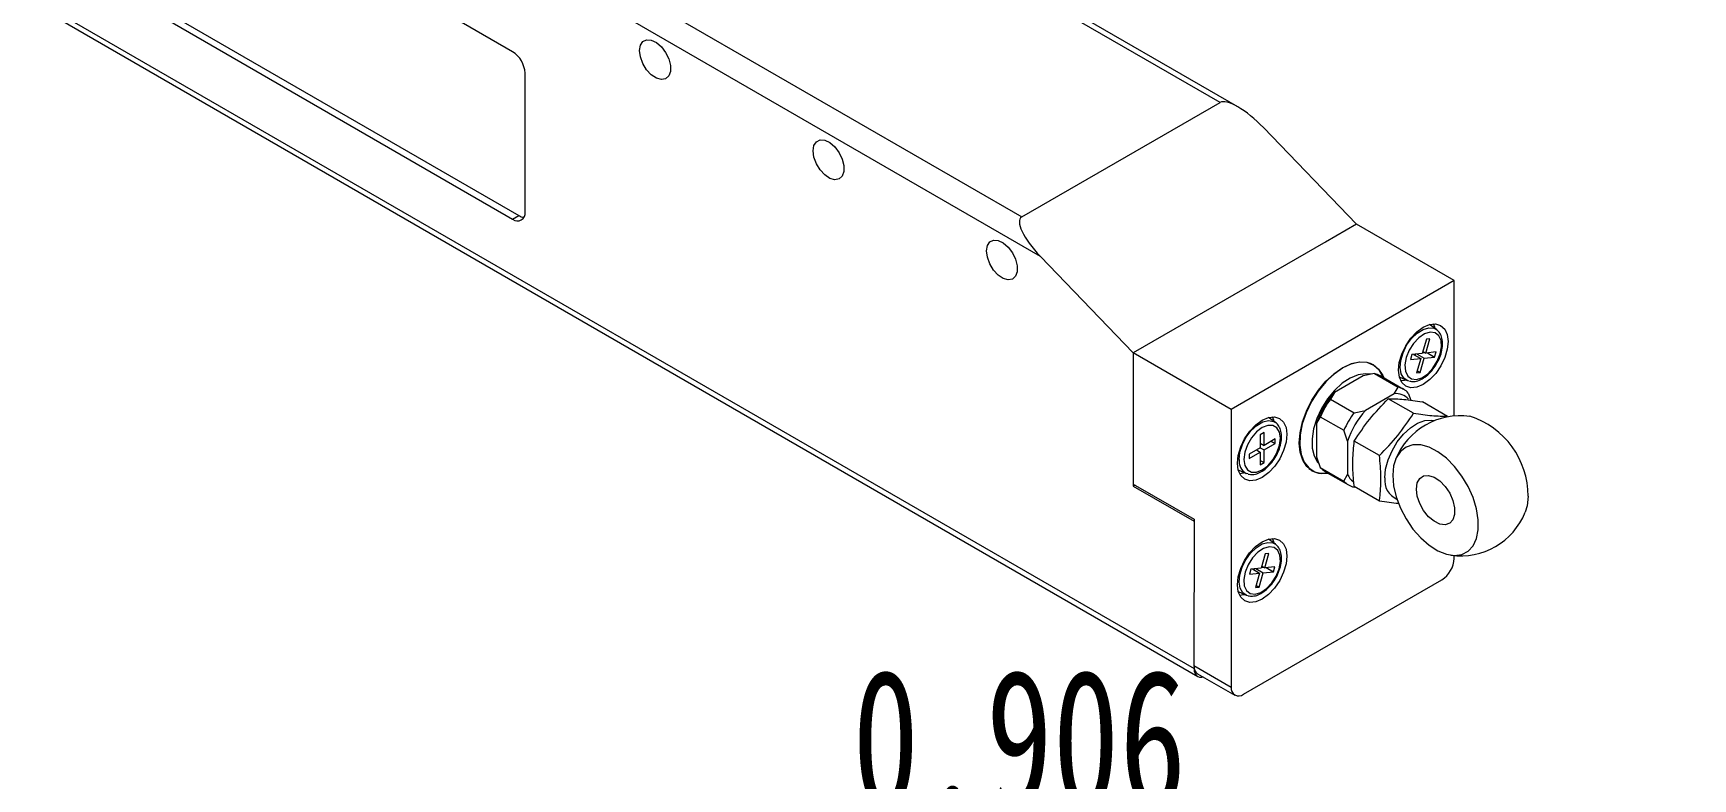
# Paper-space layout '시트1-ENG' of a CAD drawing. Header units: inches. Extents: x 0.2 to 16.3, y 0.2 to 11.5.
# Drawn here: x 11.932 to 13.797, y 9.086 to 9.923 of the extents above; entities that cross this region are included whole.
import ezdxf

# ---------------------------------------------------------------- set-up
doc = ezdxf.new("R2010")
doc.units = ezdxf.units.IN
doc.header["$MEASUREMENT"] = 0
doc.linetypes.add('CENTERX2', pattern=[0.8, 0.5, -0.1, 0.1, -0.1])
doc.layers.add('CENTER_LINE', color=7, linetype='CENTERX2')
doc.styles.add('SLDTEXTSTYLE0', font='TXT', dxfattribs={"width": 0.7})
doc.dimstyles.new('SLDDIMSTYLE4', dxfattribs={"dimtxt": 0.15748, "dimasz": 0.13, "dimexe": 0, "dimexo": 0.0625, "dimgap": 0.03937, "dimtad": 1, "dimdec": 3, "dimrnd": 1e-09, "dimdsep": 46, "dimtxsty": 'SLDTEXTSTYLE0', "dimsah": 1, "dimcen": 0.09, "dimadec": 0, "dimazin": 2, "dimtfac": 1, "dimtdec": 3, "dimtmove": 0, "dimatfit": 0, "dimfxl": 1, "dimfrac": 2, "dimtolj": 1, "dimtzin": 12, "dimarcsym": 0})

# ---------------------------------------------------------------- blocks, each defined once
blk = doc.blocks.new('_D_57')
at = {"layer": 'CENTER_LINE'}
for p, q in [((12.6415, 8.507), (12.6415, 9.0448)), ((13.547, 8.507), (13.547, 9.0448)), ((12.6415, 9.0054), (12.3915, 9.0054)), ((12.6415, 9.0054), (13.547, 9.0054)), ((13.547, 9.0054), (13.797, 9.0054))]:
    blk.add_line(p, q, dxfattribs=at)
for points in [[(12.6415, 9.0054), (12.5115, 9.0254), (12.5115, 8.9854)], [(13.547, 9.0054), (13.677, 8.9854), (13.677, 9.0254)]]:
    blk.add_solid(points, dxfattribs=at)
at = {"layer": 'CENTER_LINE', "insert": (12.8528, 9.2084), "char_height": 0.15748, "attachment_point": 1, "style": 'SLDTEXTSTYLE0'}
blk.add_mtext('0.906', dxfattribs=at)

psp = doc.layouts.new('시트1-ENG')

# ---------------------------------------------------------------- linework, layer by layer
at = {"color": 7, "linetype": 'Continuous', "lineweight": 18}
for p, q in [((12.471, 9.9023), (12.0576, 10.1409)), ((13.2658, 9.8453), (12.7703, 10.1313)), ((13.2859, 9.8403), (12.7802, 10.1323)), ((12.5476, 10.0027), (13.0431, 9.7167)), ((13.064, 9.6725), (12.5337, 9.9786)), ((11.9324, 9.9625), (13.2366, 9.2096)), ((11.9364, 9.9535), (13.2407, 9.2006)), ((12.0576, 9.9529), (12.471, 9.7142)), ((12.0646, 9.9569), (12.478, 9.7182)), ((12.485, 9.7223), (12.485, 9.8782)), ((13.0431, 9.7167), (13.2658, 9.8453)), ((13.3146, 9.8171), (13.419, 9.7086)), ((12.471, 9.7142), (12.478, 9.7182)), ((13.419, 9.7086), (13.1684, 9.5641)), ((13.419, 9.7086), (13.3842, 9.6886)), ((13.419, 9.7086), (13.419, 9.7086)), ((13.5289, 9.6452), (13.419, 9.7086)), ((13.1684, 9.564), (13.064, 9.6725)), ((13.5289, 9.6452), (13.2784, 9.5006)), ((13.5289, 9.4933), (13.5289, 9.6452)), ((13.5091, 9.5902), (13.5012, 9.596)), ((13.4976, 9.5794), (13.4929, 9.5634)), ((13.4936, 9.5658), (13.497, 9.5638)), ((13.497, 9.5638), (13.5016, 9.5798)), ((13.5016, 9.5798), (13.4976, 9.5794)), ((13.2784, 9.5006), (13.1684, 9.5641)), ((13.1684, 9.5641), (13.1684, 9.4167)), ((13.1684, 9.564), (13.1684, 9.4997)), ((13.1684, 9.564), (13.1684, 9.564)), ((13.4379, 9.5505), (13.4342, 9.5526)), ((13.4814, 9.5621), (13.4798, 9.5565)), ((13.4798, 9.5565), (13.4913, 9.5577)), ((13.4929, 9.5634), (13.4814, 9.5621)), ((13.4833, 9.5623), (13.4913, 9.5577)), ((13.4853, 9.5612), (13.4857, 9.5626)), ((13.4913, 9.5577), (13.4866, 9.5417)), ((13.4874, 9.5628), (13.4953, 9.5582)), ((13.4907, 9.5422), (13.4953, 9.5582)), ((13.4932, 9.5644), (13.4956, 9.5646)), ((13.4953, 9.5582), (13.5068, 9.5594)), ((13.5085, 9.5651), (13.497, 9.5638)), ((13.4989, 9.564), (13.5068, 9.5594)), ((13.5068, 9.5594), (13.5085, 9.5651)), ((13.4267, 9.5383), (13.3943, 9.5195)), ((13.4395, 9.5408), (13.4267, 9.5383)), ((13.4395, 9.5408), (13.4659, 9.5255)), ((13.4721, 9.5231), (13.4457, 9.5384)), ((13.4672, 9.537), (13.4761, 9.5331)), ((13.4866, 9.5417), (13.4907, 9.5422)), ((13.4873, 9.5441), (13.4907, 9.5422)), ((13.3943, 9.5195), (13.3899, 9.5122)), ((13.3899, 9.5122), (13.4164, 9.4969)), ((13.4616, 9.5182), (13.4291, 9.4994)), ((13.4833, 9.4963), (13.4549, 9.5126)), ((13.4616, 9.5182), (13.4659, 9.5255)), ((13.4773, 9.5189), (13.4801, 9.5109)), ((13.2784, 9.5006), (13.2783, 9.1887)), ((13.3281, 9.4858), (13.3203, 9.4916)), ((13.3785, 9.4924), (13.3743, 9.485)), ((13.3785, 9.4924), (13.405, 9.4771)), ((13.4164, 9.4969), (13.4291, 9.4994)), ((13.5215, 9.4928), (13.4932, 9.5092)), ((13.3154, 9.4745), (13.311, 9.472)), ((13.3154, 9.4602), (13.3154, 9.4745)), ((13.3743, 9.485), (13.3743, 9.4475)), ((13.4091, 9.4649), (13.405, 9.4771)), ((13.311, 9.4576), (13.2986, 9.4505)), ((13.3066, 9.4551), (13.311, 9.4526)), ((13.311, 9.472), (13.311, 9.4576)), ((13.311, 9.4627), (13.3154, 9.4602)), ((13.311, 9.4576), (13.3154, 9.4551)), ((13.3278, 9.4674), (13.3154, 9.4602)), ((13.3154, 9.4551), (13.3278, 9.4623)), ((13.3154, 9.4408), (13.3154, 9.4551)), ((13.3234, 9.4648), (13.3278, 9.4623)), ((13.3278, 9.4623), (13.3278, 9.4674)), ((13.4091, 9.4649), (13.4091, 9.4274)), ((13.445, 9.4487), (13.4166, 9.465)), ((13.2986, 9.4454), (13.311, 9.4526)), ((13.2986, 9.4505), (13.2986, 9.4454)), ((13.311, 9.4526), (13.311, 9.4382)), ((13.311, 9.4433), (13.3154, 9.4408)), ((13.311, 9.4382), (13.3154, 9.4408)), ((13.3743, 9.4475), (13.3785, 9.4352)), ((13.3785, 9.4352), (13.405, 9.42)), ((13.1684, 9.4167), (13.1684, 9.4145)), ((13.1684, 9.4167), (13.2366, 9.3773)), ((13.2863, 9.4326), (13.2952, 9.4287)), ((13.3657, 9.434), (13.3694, 9.4319)), ((13.3837, 9.431), (13.4101, 9.4157)), ((13.405, 9.42), (13.4091, 9.4274)), ((13.1703, 9.4156), (13.1684, 9.4145)), ((13.1684, 9.4145), (13.2366, 9.3752)), ((13.4174, 9.4135), (13.4164, 9.4134)), ((13.445, 9.3976), (13.4166, 9.414)), ((13.2366, 9.3773), (13.2365, 9.2128)), ((13.3281, 9.3492), (13.3202, 9.3549)), ((13.3167, 9.3384), (13.3119, 9.3224)), ((13.3122, 9.3232), (13.3148, 9.3235)), ((13.3126, 9.3247), (13.316, 9.3228)), ((13.316, 9.3228), (13.3207, 9.3388)), ((13.3275, 9.3239), (13.316, 9.3228)), ((13.3207, 9.3388), (13.3167, 9.3384)), ((13.3258, 9.3183), (13.3275, 9.3239)), ((13.5288, 9.3333), (13.5288, 9.3364)), ((13.2922, 9.1807), (13.5149, 9.3092)), ((13.3005, 9.3212), (13.2988, 9.3156)), ((13.2988, 9.3156), (13.3103, 9.3167)), ((13.3119, 9.3224), (13.3005, 9.3212)), ((13.3022, 9.3214), (13.3103, 9.3167)), ((13.3043, 9.3202), (13.3047, 9.3216)), ((13.3103, 9.3167), (13.3055, 9.3007)), ((13.3062, 9.3218), (13.3143, 9.3171)), ((13.3096, 9.3011), (13.3143, 9.3171)), ((13.3143, 9.3171), (13.3258, 9.3183)), ((13.3177, 9.3229), (13.3258, 9.3183)), ((13.2862, 9.296), (13.2951, 9.2921)), ((13.3055, 9.3007), (13.3096, 9.3011)), ((13.3062, 9.3031), (13.3096, 9.3011)), ((13.2365, 9.2128), (13.2783, 9.1887)), ((13.2366, 9.2112), (13.2366, 9.2096)), ((13.2406, 9.2038), (13.2824, 9.1797))]:
    psp.add_line(p, q, dxfattribs=at)
at = {"color": 7, "linetype": 'Continuous', "lineweight": 18, "flags": 128}
for points in [[(12.6137, 9.9035), (12.6147, 9.9095), (12.6174, 9.9137), (12.6216, 9.9158), (12.6268, 9.9154), (12.6326, 9.9127), (12.6381, 9.9078), (12.6429, 9.9014), (12.6464, 9.8942), (12.6483, 9.8869), (12.6483, 9.8802), (12.6464, 9.8751), (12.6429, 9.8719), (12.6381, 9.871), (12.6326, 9.8726), (12.6268, 9.8764), (12.6216, 9.8821), (12.6174, 9.889), (12.6147, 9.8964), (12.6137, 9.9035)], [(12.8086, 9.791), (12.8095, 9.797), (12.8123, 9.8012), (12.8165, 9.8033), (12.8217, 9.8029), (12.8274, 9.8002), (12.833, 9.7953), (12.8378, 9.7889), (12.8413, 9.7817), (12.8432, 9.7744), (12.8432, 9.7677), (12.8413, 9.7626), (12.8378, 9.7594), (12.833, 9.7585), (12.8274, 9.7601), (12.8217, 9.7639), (12.8165, 9.7696), (12.8123, 9.7765), (12.8095, 9.7839), (12.8086, 9.791)], [(13.0035, 9.6785), (13.0044, 9.6845), (13.0071, 9.6887), (13.0113, 9.6908), (13.0166, 9.6904), (13.0223, 9.6877), (13.0279, 9.6828), (13.0326, 9.6764), (13.0362, 9.6692), (13.038, 9.6619), (13.038, 9.6552), (13.0362, 9.6501), (13.0326, 9.6469), (13.0279, 9.646), (13.0223, 9.6476), (13.0166, 9.6515), (13.0113, 9.6571), (13.0071, 9.664), (13.0044, 9.6714), (13.0035, 9.6785)], [(13.494, 9.5929), (13.5012, 9.596), (13.508, 9.5967), (13.5137, 9.5949), (13.5182, 9.5908), (13.521, 9.5847), (13.522, 9.577), (13.521, 9.5681), (13.5183, 9.5588), (13.5139, 9.5495), (13.5081, 9.5411), (13.5014, 9.534), (13.4942, 9.5287), (13.487, 9.5256), (13.4803, 9.5249), (13.4745, 9.5266), (13.4701, 9.5307), (13.4673, 9.5368), (13.4663, 9.5446), (13.4672, 9.5534), (13.47, 9.5628), (13.4744, 9.572), (13.4801, 9.5805), (13.4868, 9.5876), (13.494, 9.5929)], [(13.5018, 9.5873), (13.4956, 9.5853), (13.4891, 9.581), (13.4832, 9.5746), (13.4784, 9.567), (13.475, 9.5587), (13.4736, 9.5506), (13.4741, 9.5435), (13.4767, 9.5381), (13.4809, 9.5349), (13.4864, 9.5343), (13.4927, 9.5362), (13.4991, 9.5406), (13.505, 9.5469), (13.5099, 9.5546), (13.5132, 9.5629), (13.5147, 9.571), (13.5141, 9.5781), (13.5116, 9.5834), (13.5074, 9.5866), (13.5018, 9.5873)], [(13.5074, 9.5915), (13.5071, 9.5928), (13.5056, 9.5967)], [(13.3875, 9.4288), (13.3852, 9.4285), (13.3767, 9.4287), (13.3693, 9.4314), (13.3632, 9.4364), (13.3587, 9.4435), (13.3559, 9.4524), (13.3549, 9.4628), (13.3558, 9.4743), (13.3586, 9.4865), (13.363, 9.4988), (13.3691, 9.5108), (13.3764, 9.5221), (13.3848, 9.5322), (13.394, 9.5407), (13.4035, 9.5473)], [(13.4493, 9.5364), (13.449, 9.5369), (13.4447, 9.5446), (13.4387, 9.55), (13.4312, 9.5531), (13.4227, 9.5536), (13.4133, 9.5516), (13.4036, 9.5471), (13.3938, 9.5403), (13.3845, 9.5315), (13.3759, 9.521), (13.3685, 9.5093), (13.3625, 9.4969), (13.3582, 9.4843), (13.3558, 9.4719), (13.3553, 9.4603), (13.3568, 9.45), (13.3602, 9.4414), (13.3654, 9.4348), (13.3722, 9.4305), (13.3802, 9.4287), (13.3871, 9.4291)], [(13.4035, 9.5473), (13.413, 9.5518), (13.4221, 9.5539), (13.4306, 9.5536), (13.438, 9.5509), (13.444, 9.5459), (13.4486, 9.5388), (13.4497, 9.5361)], [(13.4351, 9.54), (13.4293, 9.5407), (13.4209, 9.5395), (13.412, 9.5358), (13.403, 9.5299), (13.3944, 9.5219), (13.3866, 9.5124), (13.3799, 9.5016), (13.3746, 9.4902), (13.371, 9.4787), (13.3693, 9.4675), (13.3695, 9.4572), (13.3716, 9.4484), (13.3755, 9.4414), (13.3768, 9.4399)], [(13.4688, 9.5329), (13.4731, 9.5336), (13.4742, 9.5339)], [(13.4781, 9.5324), (13.4771, 9.5327), (13.4761, 9.5331)], [(13.3131, 9.4885), (13.3203, 9.4916), (13.327, 9.4923), (13.3328, 9.4905), (13.3372, 9.4864), (13.34, 9.4803), (13.341, 9.4726), (13.3401, 9.4637), (13.3373, 9.4544), (13.3329, 9.4451), (13.3272, 9.4367), (13.3205, 9.4296), (13.3133, 9.4243), (13.3061, 9.4212), (13.2993, 9.4205), (13.2936, 9.4222), (13.2891, 9.4263), (13.2863, 9.4324), (13.2853, 9.4402), (13.2863, 9.449), (13.289, 9.4584), (13.2934, 9.4676), (13.2992, 9.4761), (13.3059, 9.4832), (13.3131, 9.4885)], [(13.3264, 9.4871), (13.3261, 9.4884), (13.3246, 9.4923)], [(13.2926, 9.4445), (13.2936, 9.4377), (13.2965, 9.4328), (13.3011, 9.4302), (13.3068, 9.4301), (13.3132, 9.4326), (13.3195, 9.4374), (13.3253, 9.4441), (13.3298, 9.452), (13.3328, 9.4603), (13.3338, 9.4683), (13.3328, 9.475), (13.3298, 9.48), (13.3253, 9.4826), (13.3195, 9.4827), (13.3132, 9.4802), (13.3068, 9.4753), (13.3011, 9.4686), (13.2965, 9.4607), (13.2936, 9.4524), (13.2926, 9.4445)], [(13.451, 9.4237), (13.4519, 9.4335), (13.4547, 9.4439), (13.4591, 9.4542), (13.465, 9.464), (13.472, 9.4727), (13.4797, 9.4799), (13.4878, 9.4851), (13.4958, 9.488), (13.5032, 9.4886), (13.5067, 9.488)], [(13.4598, 9.4266), (13.4608, 9.4148), (13.4637, 9.4024), (13.4685, 9.3898), (13.4748, 9.3776), (13.4825, 9.3662), (13.4913, 9.3562), (13.5007, 9.348), (13.5105, 9.3418), (13.5201, 9.3379), (13.5293, 9.3365), (13.5376, 9.3377), (13.5446, 9.3414), (13.5502, 9.3474), (13.554, 9.3555), (13.556, 9.3654), (13.556, 9.3767), (13.554, 9.3889), (13.5502, 9.4015), (13.5446, 9.4139), (13.5376, 9.4258), (13.5293, 9.4365), (13.5201, 9.4457), (13.5105, 9.453), (13.5007, 9.458), (13.4913, 9.4607), (13.4825, 9.4608), (13.4748, 9.4583), (13.4685, 9.4534), (13.4637, 9.4463), (13.4608, 9.4372), (13.4598, 9.4266)], [(13.2878, 9.4285), (13.2921, 9.4292), (13.2932, 9.4296)], [(13.297, 9.4281), (13.2953, 9.4286), (13.2952, 9.4287)], [(13.4865, 9.4112), (13.4874, 9.418), (13.4902, 9.4231), (13.4946, 9.426), (13.5002, 9.4265), (13.5064, 9.4245), (13.5128, 9.4203), (13.5188, 9.4141), (13.5239, 9.4066), (13.5275, 9.3984), (13.5294, 9.3902), (13.5294, 9.3827), (13.5275, 9.3767), (13.5239, 9.3727), (13.5188, 9.371), (13.5128, 9.3717), (13.5064, 9.3749), (13.5002, 9.3801), (13.4946, 9.3871), (13.4902, 9.395), (13.4874, 9.4033), (13.4865, 9.4112)], [(13.6119, 9.4031), (13.611, 9.3924), (13.6088, 9.385)], [(13.313, 9.3518), (13.3202, 9.3549), (13.327, 9.3556), (13.3327, 9.3539), (13.3372, 9.3498), (13.34, 9.3437), (13.341, 9.3359), (13.34, 9.3271), (13.3373, 9.3177), (13.3329, 9.3085), (13.3271, 9.3), (13.3204, 9.2929), (13.3132, 9.2876), (13.306, 9.2845), (13.2993, 9.2838), (13.2935, 9.2856), (13.2891, 9.2897), (13.2863, 9.2958), (13.2853, 9.3035), (13.2862, 9.3124), (13.289, 9.3218), (13.2934, 9.331), (13.2991, 9.3394), (13.3058, 9.3465), (13.313, 9.3518)], [(13.321, 9.3462), (13.3147, 9.3444), (13.3083, 9.3401), (13.3024, 9.3338), (13.2975, 9.3261), (13.2941, 9.3178), (13.2926, 9.3097), (13.2931, 9.3026), (13.2956, 9.2972), (13.2998, 9.2939), (13.3053, 9.2932), (13.3115, 9.2951), (13.318, 9.2994), (13.3239, 9.3057), (13.3288, 9.3134), (13.3322, 9.3216), (13.3337, 9.3297), (13.3331, 9.3369), (13.3307, 9.3423), (13.3265, 9.3455), (13.321, 9.3462)], [(13.3264, 9.3504), (13.3261, 9.3517), (13.3246, 9.3556)], [(13.2878, 9.2919), (13.2921, 9.2926), (13.2932, 9.2929)], [(13.297, 9.2914), (13.2959, 9.2917), (13.2951, 9.2921)], [(13.2366, 9.2096), (13.2369, 9.2066), (13.2377, 9.204), (13.239, 9.202), (13.2407, 9.2006), (13.2428, 9.1998), (13.2452, 9.1997), (13.2471, 9.2001)]]:
    psp.add_lwpolyline(points, dxfattribs=at)
at = {"color": 8, "linetype": 'Continuous', "lineweight": 18, "flags": 128}
for points in [[(13.4761, 9.5331), (13.4725, 9.5357), (13.4695, 9.5407), (13.4682, 9.5476), (13.4689, 9.5556), (13.4714, 9.5642), (13.4755, 9.5726), (13.4809, 9.5801), (13.4872, 9.5862), (13.4939, 9.5904), (13.5003, 9.5923)], [(13.5003, 9.5923), (13.5061, 9.5918), (13.5092, 9.5902)], [(13.2873, 9.4444), (13.2882, 9.4525), (13.291, 9.4611), (13.2953, 9.4694), (13.3009, 9.4768), (13.3073, 9.4826), (13.314, 9.4865), (13.3203, 9.488), (13.3259, 9.4871), (13.3281, 9.4859)], [(13.2951, 9.2921), (13.2914, 9.2947), (13.2884, 9.2999), (13.2872, 9.3067), (13.2879, 9.3148), (13.2905, 9.3233), (13.2947, 9.3317), (13.3001, 9.3393), (13.3064, 9.3453), (13.3131, 9.3495), (13.3195, 9.3513)], [(13.3195, 9.3513), (13.3252, 9.3507), (13.3282, 9.3491)]]:
    psp.add_lwpolyline(points, dxfattribs=at)
at = {"color": 7, "linetype": 'Continuous', "lineweight": 18}
for centre, radius, start, end in [((12.4547, 9.8768), 0.0303, 2.6055, 57.3945), ((12.4765, 9.7209), 0.0086, 230.7967, 9.214), ((12.4847, 9.7289), 0.0125, 237.8986, 265.7044), ((13.4351, 9.5199), 0.0213, 60.1234, 78.1783), ((13.4645, 9.456), 0.0947, 137.844, 162.156), ((13.4761, 9.4493), 0.1067, 143.8455, 156.1545), ((13.4633, 9.4983), 0.02, 43.9891, 95.0197), ((13.4616, 9.5049), 0.0211, 41.741, 78.2483), ((13.5025, 9.434), 0.1067, 143.8455, 156.1545), ((13.4993, 9.4359), 0.0947, 137.8436, 162.1564), ((13.5359, 9.4148), 0.0787, 82.2349, 157.7598), ((13.5181, 9.4035), 0.0938, 359.7707, 72.3856), ((13.3943, 9.4494), 0.0212, 221.7738, 239.9195), ((13.4207, 9.434), 0.0211, 221.741, 258.2483), ((13.4283, 9.4366), 0.0213, 205.6691, 233.0258), ((13.4736, 9.4207), 0.0228, 172.3703, 246.7915), ((13.5359, 9.4148), 0.0787, 262.2349, 337.7598), ((13.4986, 9.3347), 0.0303, 302.5942, 357.3833), ((13.2459, 9.2116), 0.00944, 172.7247, 235.937), ((13.2868, 9.1874), 0.0086, 170.7522, 309.1695)]:
    psp.add_arc(centre, radius, start, end, dxfattribs=at)
at = {"color": 8, "linetype": 'Continuous', "lineweight": 18}
psp.add_arc((13.3031, 9.4425), 0.0159, 173.3194, 240.2006, dxfattribs=at)
at = {"color": 7, "linetype": 'Continuous', "lineweight": 18}
for centre, start_param, end_param in [((13.3006, 9.8091), 1.485886, 3.056683), ((13.0779, 9.6805), 3.056683, 4.627479)]:
    psp.add_ellipse(centre, major_axis=(0.0359, -0.0354), ratio=0.308851, start_param=start_param, end_param=end_param, dxfattribs=at)
for points, knots in [([(13.4785, 9.5324), (13.4802, 9.5321), (13.4838, 9.5315), (13.4899, 9.5332), (13.4962, 9.5367), (13.5024, 9.5422), (13.5078, 9.5492), (13.5121, 9.557), (13.515, 9.5653), (13.5162, 9.5734), (13.5155, 9.5806), (13.5132, 9.5864), (13.5105, 9.5889), (13.5091, 9.5901)], [0, 0, 0, 0, 0.075855, 0.163842, 0.256764, 0.35229, 0.447757, 0.54308, 0.638688, 0.735013, 0.832608, 0.920049, 1, 1, 1, 1]), ([(13.4166, 9.465), (13.4221, 9.4733), (13.4333, 9.4901), (13.4476, 9.5051), (13.4549, 9.5126)], [0, 0, 0, 0, 0.495216, 1, 1, 1, 1]), ([(13.4549, 9.5126), (13.4604, 9.5125), (13.4716, 9.5123), (13.4859, 9.5103), (13.4932, 9.5092)], [0, 0, 0, 0, 0.495216, 1, 1, 1, 1]), ([(13.445, 9.4487), (13.4521, 9.4561), (13.4664, 9.471), (13.4776, 9.4878), (13.4833, 9.4963)], [0, 0, 0, 0, 0.4952157, 1, 1, 1, 1]), ([(13.4833, 9.4963), (13.4904, 9.4952), (13.5047, 9.4932), (13.5159, 9.493), (13.5215, 9.4928)], [0, 0, 0, 0, 0.495216, 1, 1, 1, 1]), ([(13.2975, 9.428), (13.2991, 9.4278), (13.3027, 9.4271), (13.3087, 9.4287), (13.315, 9.4322), (13.3212, 9.4376), (13.3267, 9.4445), (13.3311, 9.4524), (13.334, 9.4606), (13.3352, 9.4687), (13.3346, 9.476), (13.3322, 9.4817), (13.3298, 9.4851), (13.3281, 9.4858), (13.328, 9.4859)], [0, 0, 0, 0, 0.073838, 0.161228, 0.25353, 0.348543, 0.443547, 0.538396, 0.633516, 0.729326, 0.826386, 0.913593, 0.99661, 1, 1, 1, 1]), ([(13.4166, 9.414), (13.4164, 9.4163), (13.4153, 9.4263), (13.4145, 9.4439), (13.4159, 9.458), (13.4166, 9.465)], [0, 0, 0, 0, 0.1269715, 0.560077, 1, 1, 1, 1]), ([(13.445, 9.3976), (13.4452, 9.3996), (13.4462, 9.4085), (13.4471, 9.4251), (13.4457, 9.4408), (13.445, 9.4487)], [0, 0, 0, 0, 0.1269715, 0.560077, 1, 1, 1, 1]), ([(13.4671, 9.3949), (13.4667, 9.3949), (13.4604, 9.3952), (13.4524, 9.3964), (13.445, 9.3976)], [0, 0, 0, 0, 0.063415, 1, 1, 1, 1]), ([(13.2975, 9.2914), (13.2991, 9.2911), (13.3027, 9.2905), (13.3087, 9.2921), (13.315, 9.2956), (13.3212, 9.301), (13.3267, 9.3079), (13.3311, 9.3158), (13.3339, 9.324), (13.3352, 9.3322), (13.3345, 9.3393), (13.3323, 9.3453), (13.3295, 9.3479), (13.3282, 9.3491)], [0, 0, 0, 0, 0.0746264, 0.1623616, 0.2550265, 0.3503855, 0.4457238, 0.5409091, 0.6363685, 0.732527, 0.8299419, 0.9174133, 1, 1, 1, 1])]:
    psp.add_open_spline(points, degree=3, knots=knots, dxfattribs=at)

# ---------------------------------------------------------------- dimensions: what is measured, and where the dimension line sits
at = {"layer": 'CENTER_LINE'}
dim = psp.add_linear_dim(base=(13.54699, 9.0054), p1=(12.64148, 8.46758), p2=(13.54699, 8.46758), dimstyle='SLDDIMSTYLE4', dxfattribs=at)
dim.commit()
dim.dimension.update_dxf_attribs({"geometry": '_D_57', "text_midpoint": (13.09423, 9.0054), "dimtype": 160})

doc.saveas('drawing.dxf')
